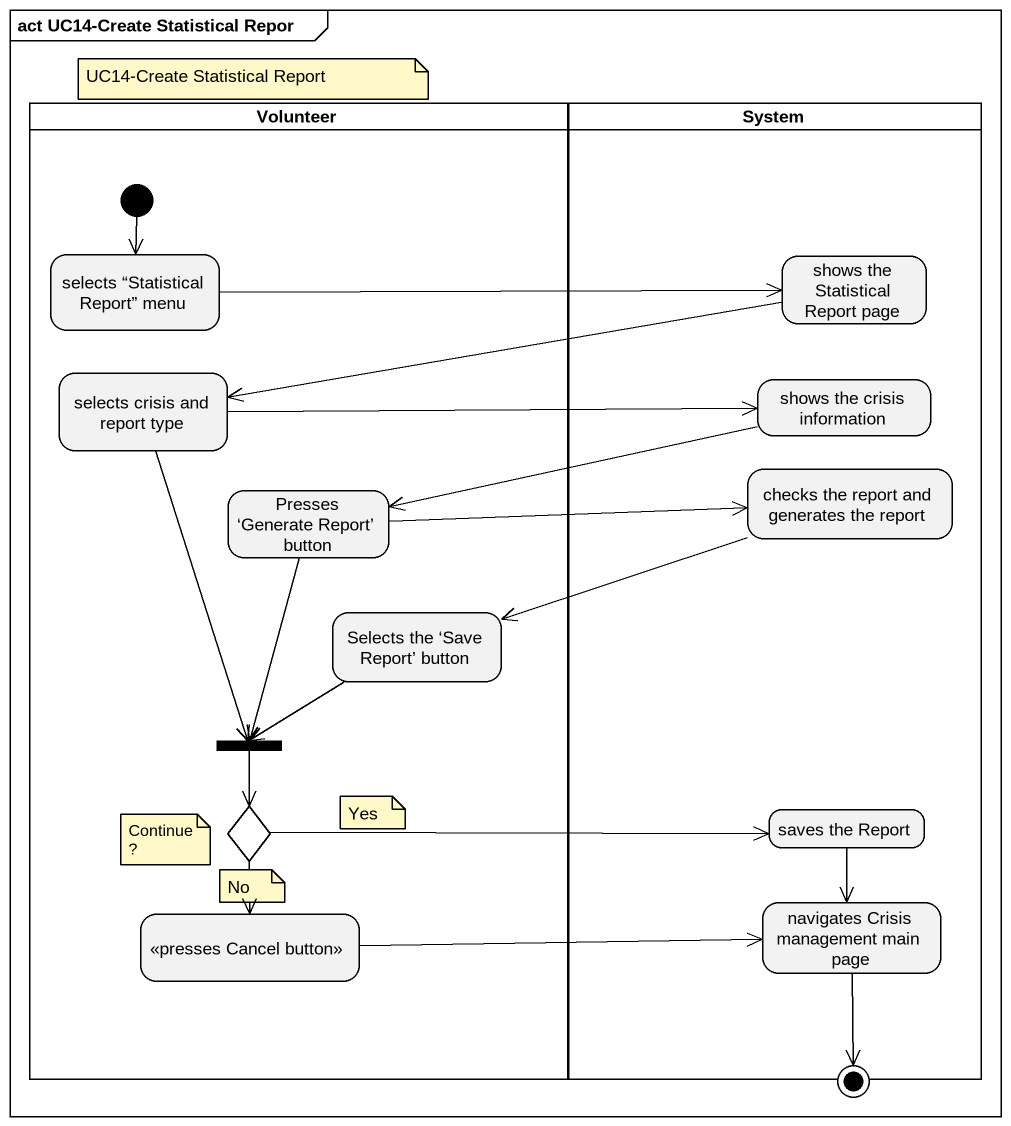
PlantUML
@startuml
mainframe act UC14-Create Statistical Repor
hide empty description
state Volunteer <<partition>> {
  state "selects “Statistical Report” menu" as selects_Statistical_Report
  state "selects crisis and report type" as selects_crisis_and_report
  state "Presses ‘Generate Report’ button" as Presses_Generate_Report
  state "Selects the ‘Save Report’ button" as Selects_the_Save_Report
  state fork1 <<join>>
  state choice1 <<choice>>
  state " " as state1 <<presses Cancel button>>
  [*] --> selects_Statistical_Report
}
state System <<partition>> {
  state "shows the Statistical Report page" as shows_the_Statistical
  state "shows the crisis information" as shows_the_crisis_information
  state "checks the report and generates the report" as checks_the_report_and
  state "saves the Report" as saves_the_Report
  state "navigates Crisis management main page" as navigates_Crisis_management
}
state final1 <<end>>
selects_Statistical_Report -right-> shows_the_Statistical
shows_the_Statistical -left-> selects_crisis_and_report
selects_crisis_and_report -right-> shows_the_crisis_information
selects_crisis_and_report --> fork1
shows_the_crisis_information -left-> Presses_Generate_Report
Presses_Generate_Report -right-> checks_the_report_and
Presses_Generate_Report --> fork1
checks_the_report_and -left-> Selects_the_Save_Report
Selects_the_Save_Report -left-> fork1
fork1 --> choice1
choice1 -right-> saves_the_Report
choice1 --> state1
saves_the_Report --> navigates_Crisis_management
state1 -right-> navigates_Crisis_management
navigates_Crisis_management --> final1
note as N1
  UC14-Create Statistical Report
end note
note as N2
  Yes
end note
note as N3
  Continue?
end note
note as N4
  No
end note
@enduml
